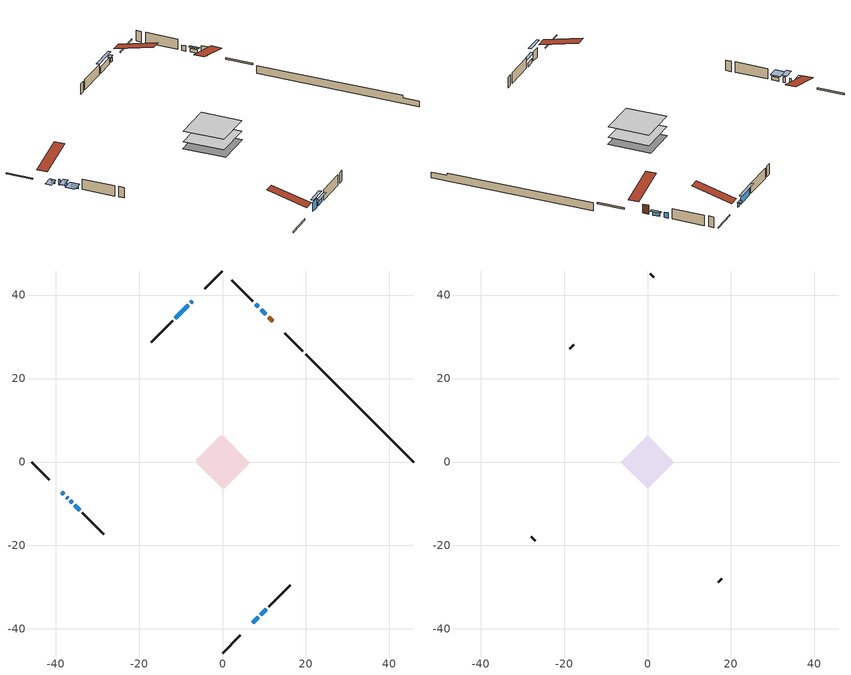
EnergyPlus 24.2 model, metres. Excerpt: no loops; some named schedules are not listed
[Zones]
conditioned space
 floor adiabatic (AdiabaticFloorConstruction): -6.45,0 0,6.45 6.45,0 0,-6.45 z0.61
 floor foundation (Slab1 construction): -6.47,0.43 -0.43,6.47 6.47,-0.43 0.43,-6.47 z-1.22
 wall outside (RimJoist1 construction): 0,-45.76 4.27,-41.49 / -45.76,0 -41.49,-4.27 / 0,45.76 -4.27,41.49 / 19.24,26.52 14.97,30.79 z0.61:0.91
 wall outside (AdiabaticWallConstruction 1): 12.02,33.74 11.07,34.7 z0.61:2.64
 wall outside (AdiabaticWallConstruction): -7.22,38.54 -7.6,38.16 / 9.17,-36.59 10.46,-35.3 z0.61:1.53; -38.54,-7.22 -38,-7.76 z0.61:1.22; -37.35,-8.41 -37.08,-8.69 / -36.42,-9.34 -36.04,-9.72 / 8.61,37.16 7.96,37.8 z0.61:1.83; 10.41,35.35 9.26,36.5 / -35.39,-10.37 -34.24,-11.52 z0.61:1.42; -8.25,37.51 -11.27,34.49 z0.61:2.13; 7.22,-38.54 8.51,-37.25 z0.61:2.74
 wall outside (Wall1 construction): 11.12,-34.64 16.25,-29.52 / -33.58,-12.18 -28.46,-17.31 / -11.93,33.83 -17.05,28.71 / 7.3,38.46 2.18,43.59 z0.61:3.05
 wall foundation (FoundationWall1 construction): 19.9,25.86,-1.22 19.9,25.86,0.61 43.18,2.59,0.61 43.18,2.59,0.05 45.76,0,0.05 45.76,0,-1.22
 window (WindowConstruction 5): -7.22,38.54 -7.6,38.17 z0.61:1.52
 window (WindowConstruction 8): -38.54,-7.22 -38,-7.76 z0.61:1.22
 window (WindowConstruction 9): -37.35,-8.42 -37.08,-8.68 z0.61:1.83
 window (WindowConstruction 6): -36.42,-9.34 -36.04,-9.72 z0.61:1.83
 window (WindowConstruction): 10.41,35.35 9.26,36.5 z0.61:1.42
 window (WindowConstruction 1): -8.25,37.51 -11.27,34.49 z0.61:2.13
 window (WindowConstruction 2): 7.22,-38.54 8.51,-37.25 z0.61:2.74
 window (WindowConstruction 3): 9.17,-36.59 10.46,-35.3 z0.61:1.52
 window (WindowConstruction 4): -35.39,-10.38 -34.24,-11.52 z0.61:1.42
 window (WindowConstruction 7): 8.6,37.16 7.96,37.8 z0.61:1.83
 door (Door): 12.02,33.74 11.07,34.69 z0.61:2.64
 ceiling adiabatic (AdiabaticFloorConstruction): 0,-6.45 6.45,0 0,6.45 -6.45,0 z0.61
attic - vented
 floor to conditioned space (Floor1 construction Reversed): -6.45,0 0,6.45 6.45,0 0,-6.45 z3.05
 wall outside (Wall2 construction): 16.9,-28.86 17.76,-28 / -27.8,-17.96 -26.94,-18.83 / -17.71,28.05 -18.57,27.19 / 1.52,44.24 0.66,45.11 z0.61:3.05
 roof outside (Roof1 construction): 6.56,-39.2,3.05 0.21,-32.85,5.29 -1.43,-34.48,5.29 4.92,-40.84,3.05; -39.2,-6.56,3.05 -32.85,-0.21,5.29 -34.48,1.43,5.29 -40.84,-4.92,3.05; -6.56,39.2,3.05 -0.21,32.85,5.29 1.43,34.48,5.29 -4.92,40.84,3.05; 12.68,33.08,3.05 6.32,26.73,5.29 7.96,25.09,5.29 14.32,31.45,3.05
shading: -7.81,37.95 -7.01,38.75 -7.44,39.19 -8.24,38.39 z1.82; -37.79,-7.97 -38.75,-7.01 -40.48,-8.73 -39.52,-9.7 z1.52; -35.83,-9.93 -36.63,-9.13 -38.36,-10.86 -37.56,-11.66 z2.13; 9.05,36.71 10.62,35.14 11.05,35.57 9.48,37.14 z1.72; -11.92,33.85 -7.61,38.15 -8.04,38.58 -12.35,34.28 z3.05; 9.37,-36.39 6.36,-39.41 6.79,-39.84 9.81,-36.82 z3.96; 11.11,-34.66 8.52,-37.24 8.96,-37.67 11.54,-35.09 z2.44; -34.03,-11.74 -35.6,-10.16 -37.32,-11.89 -35.75,-13.46 z1.72
[Building]
Building 1: Terrain=Suburbs
[Site:Location]
Mont Joli AP_QC: Latitude {deg}=48.61; Longitude {deg}=-68.21; Time Zone {hr}=-5; Elevation {m}=52; Keep Site Location Information=Yes
[Site:GroundTemperature:Shallow]
-0.843868, -3.04892, -3.2255, -2.1791, 2.02165, 6.20283, 9.82768, 12.1239, 12.319, 10.4514, 6.91898, 2.86606
[Site:WaterMainsTemperature]
Calculation Method=Schedule; Temperature Schedule=mains temperature schedule
[Material] Roughness=Rough; Thermal Absorptance=0.9
Name | Thickness {m} | Conductivity {W/m-K} | Density {kg/m3} | Specific Heat {J/kg-K} | Solar Absorptance | Visible Absorptance
asphalt or fiberglass shingles | 0.00635 | 0.162714 | 1121.4 | 1465.45 | 0.4 | 0.4
ceiling loosefill ins | 0.169333 | 0.0480833 | 16.02 | 1046.75 | 0.7 | 0.7
ceiling stud and cavity | 0.1397 | 0.330568 | 65.682 | 1177.47 | 0.7 | 0.7
concrete 4.0 in. | 0.1016 | 1.803125 | 2242.8 | 837.4 | 0.7 | 0.7
concrete 8.0 in. | 0.2032 | 1.803125 | 2242.8 | 837.4 | 0.7 | 0.7
door material | 0.04445 | 0.0451087 | 512.64 | 1214.23 | 0.7 | 0.7
floor covering | 0.0127 | 0.0433444 | 54.468 | 1339.84 | 0.6 | 0.6
floor rigid ins; wall rigid ins | 0.512978 | 0.029427 | 32.04 | 1214.23 | 0.7 | 0.7
floor stud and cavity | 0.1397 | 1.75129 | 37.0049 | 1207.88 | 0.7 | 0.7
furniture material conditioned space 1 | 0.1524 | 0.115458 | 640.8 | 1214.23 | 0.6 | 0.6
gypsum board | 0.0127 | 0.160291 | 801 | 837.4 | 0.6 | 0.6
osb sheathing 0.5 in. | 0.0127 | 0.115458 | 512.64 | 1214.23 | 0.7 | 0.7
osb sheathing 0.75 in. | 0.01905 | 0.115458 | 512.64 | 1214.23 | 0.7 | 0.7
rim joist stud and cavity | 0.0508 | 0.137084 | 50.32683 | 1063.81 | 0.6 | 0.6
wall stud and cavity | 0.1397 | 0.0786306 | 139.0536 | 1170.24 | 0.7 | 0.7
wall stud and cavity 1 | 0.0889 | 6.1454 | 50.32683 | 1063.81 | 0.6 | 0.6
wall stud and cavity 2 | 0.0889 | 0.380278 | 52.3479 | 1209.89 | 0.7 | 0.7
wall stud and cavity 3 | 0.0889 | 0.391764 | 83.0341 | 1211.67 | 0.7 | 0.7
wood siding | 0.0254 | 0.102417 | 544.68 | 1172.36 | 0.4 | 0.4
wood siding 1 | 0.00254 | 0.102417 | 544.68 | 1172.36 | 0.4 | 0.4
wood siding 2; wood siding 3; wood siding 4 | 0.0254 | 0.102417 | 544.68 | 1172.36 | 0.7 | 0.7
[WindowMaterial:SimpleGlazingSystem]
Name | U-Factor {W/m2-K} | Solar Heat Gain Coefficient
WindowMaterial | 2.95029 | 0.58
WindowMaterial 1 | 2.90089 | 0.65
WindowMaterial 2 | 2.97187 | 0.6
WindowMaterial 3 | 2.9378 | 0.6
WindowMaterial 4 | 2.99117 | 0.59
WindowMaterial 5 | 2.98152 | 0.61
WindowMaterial 6 | 3.0383 | 0.46
WindowMaterial 7 | 3.003662 | 0.49
WindowMaterial 8 | 3.05533 | 0.44
[Construction]
AdiabaticFloorConstruction: floor stud and cavity, floor rigid ins, osb sheathing 0.75 in., floor covering
AdiabaticWallConstruction: wood siding 3, wall rigid ins, wall stud and cavity 2, gypsum board
AdiabaticWallConstruction 1: wood siding 4, wall rigid ins, wall stud and cavity 2, gypsum board
Door: door material
Floor1 construction Reversed: gypsum board, ceiling stud and cavity, ceiling loosefill ins
FoundationWall1 construction: concrete 8.0 in.
furniture construction conditioned space 1: furniture material conditioned space 1
PartitionWallConstruction: gypsum board, wall stud and cavity 3, gypsum board
RimJoist1 construction: wood siding 2, rim joist stud and cavity
Roof1 construction: asphalt or fiberglass shingles
Slab1 construction: concrete 4.0 in.
Wall1 construction: wood siding, osb sheathing 0.5 in., wall stud and cavity, gypsum board
Wall2 construction: wood siding 1, wall stud and cavity 1
WindowConstruction; WindowConstruction 4: WindowMaterial
WindowConstruction 1: WindowMaterial 1
WindowConstruction 2: WindowMaterial 2
WindowConstruction 3: WindowMaterial 3
WindowConstruction 5: WindowMaterial 4
WindowConstruction 6: WindowMaterial 5
WindowConstruction 7: WindowMaterial 6
WindowConstruction 8: WindowMaterial 7
WindowConstruction 9: WindowMaterial 8
[Zone] Multiplier=1; Part of Total Floor Area=Yes
Name | Volume {m3}
attic - vented | 30.6989
conditioned space | 374.2
[Space]
Name | Zone | Volume {m3}
attic - vented 1 | attic - vented | 30.6989
conditioned space 1 | conditioned space | 374.2
[ZoneInfiltration:EffectiveLeakageArea]
infil attic - vented 1: Zone or Space=attic - vented 1; Schedule=Always On Discrete; Effective Air Leakage Area {cm2}=2895.3; Stack Coefficient=0.000325786; Wind Coefficient=1.21951e-05
[ZoneMixing]
whole house fan mix: Zone or Space=attic - vented; Schedule=Always On Continuous; Design Flow Rate Calculation Method=Flow/Zone; Design Flow Rate {m3/s}=0; Source Zone or Space=conditioned space
[SurfaceProperty:ExposedFoundationPerimeter]
Slab1: Exposed Perimeter Calculation Method=TotalExposedPerimeter; Total Exposed Perimeter {m}=36.577
[InternalMass] Zone or ZoneList=conditioned space; Space or SpaceList=conditioned space 1
Name | Construction | Surface Area {m2}
furniture mass conditioned space 1 | furniture construction conditioned space 1 | 66.5761
partition wall mass | PartitionWallConstruction | 166.44
[Lights]
interior lighting: Zone or ZoneList or Space or SpaceList=conditioned space 1; Schedule=interior lighting schedule; Design Level Calculation Method=LightingLevel; Lighting Level {W}=343.2; Return Air Fraction=0; Fraction Radiant=0.6; Fraction Visible=0.2; Fraction Replaceable=1
[People]
occupants: Zone or ZoneList or Space or SpaceList=conditioned space 1; Number of People Schedule=occupants schedule; Number of People Calculation Method=People; Number of People=3; Fraction Radiant=0.314171; Sensible Heat Fraction=0.56303; Activity Level Schedule=occupants activity schedule; Carbon Dioxide Generation Rate {m3/s-W}=0; Enable ASHRAE 55 Comfort Warnings=No; Mean Radiant Temperature Calculation Type=EnclosureAveraged
[ElectricEquipment] Zone or ZoneList or Space or SpaceList=conditioned space 1; Design Level Calculation Method=EquipmentLevel
Name | Schedule | Design Level {W} | Fraction Latent | Fraction Radiant | Fraction Lost
clothes dryer | clothes dryer schedule | 140.772 | 0.015 | 0.081 | 0.85
clothes washer | clothes washer schedule | 32.1985 | 0.03 | 0.162 | 0.7
cooking range | cooking range schedule | 215.147 | 0.08 | 0.432 | 0.2
dishwasher | dishwasher schedule | 66.8632 | 0.3 | 0.18 | 0.4
fridge | fridge schedule | 72.9452 | 0 | 0.6 | 0
mech vent house fan | mech vent house fan schedule | 0 | 0 | 0 | 1
mech vent house fan cfis | mech vent house fan cfis schedule | 0 | 0 | 0 | 0
mech vent range fan 0 | mech vent range fan 0 schedule | 57 | 0 | 0 | 1
misc plug loads | misc plug loads schedule | 494.7 | 0.045 | 0.513 | 0.1
whole house fan | Always On Discrete | 0 | 0 | 0 | 1
[OtherEquipment] Zone or ZoneList or Space or SpaceList=conditioned space 1; Design Level Calculation Method=EquipmentLevel
Name | Fuel Type | Schedule | Design Level {W} | Fraction Latent | Fraction Radiant | Fraction Lost
clothes dryer 1 | Electricity | clothes dryer schedule | 0 | 0.015 | 0.081 | 0.85
cooking range 1 | Electricity | cooking range schedule | 0 | 0.08 | 0.432 | 0.2
general water use latent | None | general water use schedule | 62.594 | 1 | 0 | 0
general water use sensible | None | general water use schedule | -61.6891 | 0 | 0.6 | 0
mech vent house fan latent load | None | Always On Discrete | 0 | 1 | 0 | 0
mech vent house fan sensible load | None | Always On Discrete | 0 | 0 | 0 | 0
water heater energy adjustment1 | Electricity | Always On Discrete | 0.01 | 0 | 0 | 1
[ZoneInfiltration:DesignFlowRate] Zone or ZoneList or Space or SpaceList=conditioned space 1; Schedule=Always On Discrete; Design Flow Rate Calculation Method=Flow/Zone; Design Flow Rate {m3/s}=0
infil flow; natural vent flow; whole house fan flow
[Foundation:Kiva]
Foundation Kiva 1: Initial Indoor Air Temperature {C}=18; Wall Height Above Grade {m}=0.609996; Wall Depth Below Slab {m}=0.2032
[Foundation:Kiva:Settings]
Soil Conductivity {W/m-K}=0.849921; Soil Density {kg/m3}=1842.3; Soil Specific Heat {J/kg-K}=418.7; Ground Solar Absorptivity=0.9; Ground Thermal Absorptivity=0.9; Ground Surface Roughness {m}=0.03; Far-Field Width {m}=40; Deep-Ground Boundary Condition=ZeroFlux; Deep-Ground Depth {m}=40; Minimum Cell Dimension {m}=0.2; Maximum Cell Growth Coefficient=3; Simulation Timestep=Timestep
[Exterior:Lights]
exterior lighting: Schedule=exterior lighting schedule; Design Level {W}=75.6
[Schedule:Constant]
Name | Hourly Value
Always On Continuous; mech vent house fan schedule; mech vent house fan cfis schedule; Always On Discrete | 1
occupants activity schedule | 117.228
fridge schedule | 0
[Schedule:Day:Interval]
interior lighting schedule day: No, 01:00, 0.108182, 04:00, 0.0901515, 05:00, 0.0991667, 06:00, 0.162273, 07:00, 0.270455, 08:00, 0.342576, 10:00, 0.369621, 11:00, 0.351591, 12:00, 0.333561, 13:00, 0.324545, 14:00, 0.31553, 15:00, 0.333561, 16:00, 0.369621, 17:00, 0.450758, 18:00, 0.585985, 19:00, 0.775303, 20:00, 0.955606, 21:00, 0.991667, 22:00, 0.712197, 23:00, 0.360606, 24:00, 0.162273
interior lighting schedule day 1: No, 01:00, 0.100909, 04:00, 0.0840909, 05:00, 0.0925, 06:00, 0.151364, 07:00, 0.252273, 08:00, 0.319545, 10:00, 0.344773, 11:00, 0.327955, 12:00, 0.311136, 13:00, 0.302727, 14:00, 0.294318, 15:00, 0.311136, 16:00, 0.344773, 17:00, 0.420455, 18:00, 0.546591, 19:00, 0.723182, 20:00, 0.891364, 21:00, 0.925, 22:00, 0.664318, 23:00, 0.336364, 24:00, 0.151364
interior lighting schedule default day: No, 24:00, 0
[Schedule:Week:Daily]
interior lighting schedule Week Rule - Jan1-Jan27: interior lighting schedule day, interior lighting schedule day, interior lighting schedule day, interior lighting schedule day, interior lighting schedule day, interior lighting schedule day, interior lighting schedule day, interior lighting schedule default day, interior lighting schedule default day, interior lighting schedule default day, interior lighting schedule default day, interior lighting schedule default day
interior lighting schedule Week Rule - Jan28-Feb3: interior lighting schedule day, interior lighting schedule day, interior lighting schedule day, interior lighting schedule day, interior lighting schedule day 1, interior lighting schedule day 1, interior lighting schedule day 1, interior lighting schedule default day, interior lighting schedule default day, interior lighting schedule default day, interior lighting schedule default day, interior lighting schedule default day
interior lighting schedule Week Rule - Feb4-Feb24: interior lighting schedule day 1, interior lighting schedule day 1, interior lighting schedule day 1, interior lighting schedule day 1, interior lighting schedule day 1, interior lighting schedule day 1, interior lighting schedule day 1, interior lighting schedule default day, interior lighting schedule default day, interior lighting schedule default day, interior lighting schedule default day, interior lighting schedule default day
interior lighting schedule Week Rule - Feb25-Mar3: interior lighting schedule day 1, interior lighting schedule day 1, interior lighting schedule day 1, interior lighting schedule day 1, interior lighting schedule day 2, interior lighting schedule day 2, interior lighting schedule day 2, interior lighting schedule default day, interior lighting schedule default day, interior lighting schedule default day, interior lighting schedule default day, interior lighting schedule default day
interior lighting schedule Week Rule - Mar4-Mar31: interior lighting schedule day 2, interior lighting schedule day 2, interior lighting schedule day 2, interior lighting schedule day 2, interior lighting schedule day 2, interior lighting schedule day 2, interior lighting schedule day 2, interior lighting schedule default day, interior lighting schedule default day, interior lighting schedule default day, interior lighting schedule default day, interior lighting schedule default day
interior lighting schedule Week Rule - Apr1-Apr28: interior lighting schedule day 3, interior lighting schedule day 3, interior lighting schedule day 3, interior lighting schedule day 3, interior lighting schedule day 3, interior lighting schedule day 3, interior lighting schedule day 3, interior lighting schedule default day, interior lighting schedule default day, interior lighting schedule default day, interior lighting schedule default day, interior lighting schedule default day
interior lighting schedule Week Rule - Apr29-May5: interior lighting schedule day 3, interior lighting schedule day 3, interior lighting schedule day 4, interior lighting schedule day 4, interior lighting schedule day 4, interior lighting schedule day 4, interior lighting schedule day 4, interior lighting schedule default day, interior lighting schedule default day, interior lighting schedule default day, interior lighting schedule default day, interior lighting schedule default day
interior lighting schedule Week Rule - May6-May26: interior lighting schedule day 4, interior lighting schedule day 4, interior lighting schedule day 4, interior lighting schedule day 4, interior lighting schedule day 4, interior lighting schedule day 4, interior lighting schedule day 4, interior lighting schedule default day, interior lighting schedule default day, interior lighting schedule default day, interior lighting schedule default day, interior lighting schedule default day
interior lighting schedule Week Rule - May27-Jun2: interior lighting schedule day 4, interior lighting schedule day 4, interior lighting schedule day 4, interior lighting schedule day 4, interior lighting schedule day 4, interior lighting schedule day 5, interior lighting schedule day 5, interior lighting schedule default day, interior lighting schedule default day, interior lighting schedule default day, interior lighting schedule default day, interior lighting schedule default day
interior lighting schedule Week Rule - Jun3-Jun30: interior lighting schedule day 5, interior lighting schedule day 5, interior lighting schedule day 5, interior lighting schedule day 5, interior lighting schedule day 5, interior lighting schedule day 5, interior lighting schedule day 5, interior lighting schedule default day, interior lighting schedule default day, interior lighting schedule default day, interior lighting schedule default day, interior lighting schedule default day
interior lighting schedule Week Rule - Jul1-Jul28: interior lighting schedule day 6, interior lighting schedule day 6, interior lighting schedule day 6, interior lighting schedule day 6, interior lighting schedule day 6, interior lighting schedule day 6, interior lighting schedule day 6, interior lighting schedule default day, interior lighting schedule default day, interior lighting schedule default day, interior lighting schedule default day, interior lighting schedule default day
interior lighting schedule Week Rule - Jul29-Aug4: interior lighting schedule day 6, interior lighting schedule day 6, interior lighting schedule day 6, interior lighting schedule day 7, interior lighting schedule day 7, interior lighting schedule day 7, interior lighting schedule day 7, interior lighting schedule default day, interior lighting schedule default day, interior lighting schedule default day, interior lighting schedule default day, interior lighting schedule default day
interior lighting schedule Week Rule - Aug5-Aug25: interior lighting schedule day 7, interior lighting schedule day 7, interior lighting schedule day 7, interior lighting schedule day 7, interior lighting schedule day 7, interior lighting schedule day 7, interior lighting schedule day 7, interior lighting schedule default day, interior lighting schedule default day, interior lighting schedule default day, interior lighting schedule default day, interior lighting schedule default day
interior lighting schedule Week Rule - Aug26-Sep1: interior lighting schedule day 7, interior lighting schedule day 7, interior lighting schedule day 7, interior lighting schedule day 7, interior lighting schedule day 7, interior lighting schedule day 7, interior lighting schedule day 8, interior lighting schedule default day, interior lighting schedule default day, interior lighting schedule default day, interior lighting schedule default day, interior lighting schedule default day
interior lighting schedule Week Rule - Sep2-Sep29: interior lighting schedule day 8, interior lighting schedule day 8, interior lighting schedule day 8, interior lighting schedule day 8, interior lighting schedule day 8, interior lighting schedule day 8, interior lighting schedule day 8, interior lighting schedule default day, interior lighting schedule default day, interior lighting schedule default day, interior lighting schedule default day, interior lighting schedule default day
interior lighting schedule Week Rule - Sep30-Oct6: interior lighting schedule day 8, interior lighting schedule day 9, interior lighting schedule day 9, interior lighting schedule day 9, interior lighting schedule day 9, interior lighting schedule day 9, interior lighting schedule day 9, interior lighting schedule default day, interior lighting schedule default day, interior lighting schedule default day, interior lighting schedule default day, interior lighting schedule default day
interior lighting schedule Week Rule - Oct7-Oct27: interior lighting schedule day 9, interior lighting schedule day 9, interior lighting schedule day 9, interior lighting schedule day 9, interior lighting schedule day 9, interior lighting schedule day 9, interior lighting schedule day 9, interior lighting schedule default day, interior lighting schedule default day, interior lighting schedule default day, interior lighting schedule default day, interior lighting schedule default day
interior lighting schedule Week Rule - Oct28-Nov3: interior lighting schedule day 9, interior lighting schedule day 9, interior lighting schedule day 9, interior lighting schedule day 9, interior lighting schedule day 10, interior lighting schedule day 10, interior lighting schedule day 10, interior lighting schedule default day, interior lighting schedule default day, interior lighting schedule default day, interior lighting schedule default day, interior lighting schedule default day
interior lighting schedule Week Rule - Nov4-Nov24: interior lighting schedule day 10, interior lighting schedule day 10, interior lighting schedule day 10, interior lighting schedule day 10, interior lighting schedule day 10, interior lighting schedule day 10, interior lighting schedule day 10, interior lighting schedule default day, interior lighting schedule default day, interior lighting schedule default day, interior lighting schedule default day, interior lighting schedule default day
interior lighting schedule Week Rule - Nov25-Dec1: interior lighting schedule day 10, interior lighting schedule day 10, interior lighting schedule day 10, interior lighting schedule day 10, interior lighting schedule day 10, interior lighting schedule day 10, interior lighting schedule day 11, interior lighting schedule default day, interior lighting schedule default day, interior lighting schedule default day, interior lighting schedule default day, interior lighting schedule default day
interior lighting schedule Week Rule - Dec2-Dec31: interior lighting schedule day 11, interior lighting schedule day 11, interior lighting schedule day 11, interior lighting schedule day 11, interior lighting schedule day 11, interior lighting schedule day 11, interior lighting schedule day 11, interior lighting schedule default day, interior lighting schedule default day, interior lighting schedule default day, interior lighting schedule default day, interior lighting schedule default day
occupants schedule Week Rule - Jan1-Dec31: occupants schedule day, occupants schedule day, occupants schedule day, occupants schedule day, occupants schedule day, occupants schedule day, occupants schedule day, occupants schedule default day, occupants schedule default day, occupants schedule default day, occupants schedule default day, occupants schedule default day
clothes dryer schedule Week Rule - Jan1-Dec31: clothes dryer schedule day, clothes dryer schedule day, clothes dryer schedule day, clothes dryer schedule day, clothes dryer schedule day, clothes dryer schedule day, clothes dryer schedule day, clothes dryer schedule default day, clothes dryer schedule default day, clothes dryer schedule default day, clothes dryer schedule default day, clothes dryer schedule default day
clothes washer schedule Week Rule - Jan1-Dec31: clothes washer schedule day, clothes washer schedule day, clothes washer schedule day, clothes washer schedule day, clothes washer schedule day, clothes washer schedule day, clothes washer schedule day, clothes washer schedule default day, clothes washer schedule default day, clothes washer schedule default day, clothes washer schedule default day, clothes washer schedule default day
cooking range schedule Week Rule - Jan1-Dec31: cooking range schedule day, cooking range schedule day, cooking range schedule day, cooking range schedule day, cooking range schedule day, cooking range schedule day, cooking range schedule day, cooking range schedule default day, cooking range schedule default day, cooking range schedule default day, cooking range schedule default day, cooking range schedule default day
dishwasher schedule Week Rule - Jan1-Dec31: dishwasher schedule day, dishwasher schedule day, dishwasher schedule day, dishwasher schedule day, dishwasher schedule day, dishwasher schedule day, dishwasher schedule day, dishwasher schedule default day, dishwasher schedule default day, dishwasher schedule default day, dishwasher schedule default day, dishwasher schedule default day
mech vent range fan 0 schedule Week Rule - Jan1-Dec31: mech vent range fan 0 schedule day, mech vent range fan 0 schedule day, mech vent range fan 0 schedule day, mech vent range fan 0 schedule day, mech vent range fan 0 schedule day, mech vent range fan 0 schedule day, mech vent range fan 0 schedule day, mech vent range fan 0 schedule default day, mech vent range fan 0 schedule default day, mech vent range fan 0 schedule default day, mech vent range fan 0 schedule default day, mech vent range fan 0 schedule default day
misc plug loads schedule Week Rule - Jan1-Dec31: misc plug loads schedule day, misc plug loads schedule day, misc plug loads schedule day, misc plug loads schedule day, misc plug loads schedule day, misc plug loads schedule day, misc plug loads schedule day, misc plug loads schedule default day, misc plug loads schedule default day, misc plug loads schedule default day, misc plug loads schedule default day, misc plug loads schedule default day
general water use schedule Week Rule - Jan1-Dec31: general water use schedule day, general water use schedule day, general water use schedule day, general water use schedule day, general water use schedule day, general water use schedule day, general water use schedule day, general water use schedule default day, general water use schedule default day, general water use schedule default day, general water use schedule default day, general water use schedule default day
exterior lighting schedule Week Rule - Jan1-Jan27: exterior lighting schedule day, exterior lighting schedule day, exterior lighting schedule day, exterior lighting schedule day, exterior lighting schedule day, exterior lighting schedule day, exterior lighting schedule day, exterior lighting schedule default day, exterior lighting schedule default day, exterior lighting schedule default day, exterior lighting schedule default day, exterior lighting schedule default day
exterior lighting schedule Week Rule - Jan28-Feb3: exterior lighting schedule day, exterior lighting schedule day, exterior lighting schedule day, exterior lighting schedule day, exterior lighting schedule day 1, exterior lighting schedule day 1, exterior lighting schedule day 1, exterior lighting schedule default day, exterior lighting schedule default day, exterior lighting schedule default day, exterior lighting schedule default day, exterior lighting schedule default day
exterior lighting schedule Week Rule - Feb4-Feb24: exterior lighting schedule day 1, exterior lighting schedule day 1, exterior lighting schedule day 1, exterior lighting schedule day 1, exterior lighting schedule day 1, exterior lighting schedule day 1, exterior lighting schedule day 1, exterior lighting schedule default day, exterior lighting schedule default day, exterior lighting schedule default day, exterior lighting schedule default day, exterior lighting schedule default day
exterior lighting schedule Week Rule - Feb25-Mar3: exterior lighting schedule day 1, exterior lighting schedule day 1, exterior lighting schedule day 1, exterior lighting schedule day 1, exterior lighting schedule day 2, exterior lighting schedule day 2, exterior lighting schedule day 2, exterior lighting schedule default day, exterior lighting schedule default day, exterior lighting schedule default day, exterior lighting schedule default day, exterior lighting schedule default day
exterior lighting schedule Week Rule - Mar4-Mar31: exterior lighting schedule day 2, exterior lighting schedule day 2, exterior lighting schedule day 2, exterior lighting schedule day 2, exterior lighting schedule day 2, exterior lighting schedule day 2, exterior lighting schedule day 2, exterior lighting schedule default day, exterior lighting schedule default day, exterior lighting schedule default day, exterior lighting schedule default day, exterior lighting schedule default day
exterior lighting schedule Week Rule - Apr1-Apr28: exterior lighting schedule day 3, exterior lighting schedule day 3, exterior lighting schedule day 3, exterior lighting schedule day 3, exterior lighting schedule day 3, exterior lighting schedule day 3, exterior lighting schedule day 3, exterior lighting schedule default day, exterior lighting schedule default day, exterior lighting schedule default day, exterior lighting schedule default day, exterior lighting schedule default day
exterior lighting schedule Week Rule - Apr29-May5: exterior lighting schedule day 3, exterior lighting schedule day 3, exterior lighting schedule day 4, exterior lighting schedule day 4, exterior lighting schedule day 4, exterior lighting schedule day 4, exterior lighting schedule day 4, exterior lighting schedule default day, exterior lighting schedule default day, exterior lighting schedule default day, exterior lighting schedule default day, exterior lighting schedule default day
exterior lighting schedule Week Rule - May6-May26: exterior lighting schedule day 4, exterior lighting schedule day 4, exterior lighting schedule day 4, exterior lighting schedule day 4, exterior lighting schedule day 4, exterior lighting schedule day 4, exterior lighting schedule day 4, exterior lighting schedule default day, exterior lighting schedule default day, exterior lighting schedule default day, exterior lighting schedule default day, exterior lighting schedule default day
exterior lighting schedule Week Rule - May27-Jun2: exterior lighting schedule day 4, exterior lighting schedule day 4, exterior lighting schedule day 4, exterior lighting schedule day 4, exterior lighting schedule day 4, exterior lighting schedule day 5, exterior lighting schedule day 5, exterior lighting schedule default day, exterior lighting schedule default day, exterior lighting schedule default day, exterior lighting schedule default day, exterior lighting schedule default day
exterior lighting schedule Week Rule - Jun3-Jun30: exterior lighting schedule day 5, exterior lighting schedule day 5, exterior lighting schedule day 5, exterior lighting schedule day 5, exterior lighting schedule day 5, exterior lighting schedule day 5, exterior lighting schedule day 5, exterior lighting schedule default day, exterior lighting schedule default day, exterior lighting schedule default day, exterior lighting schedule default day, exterior lighting schedule default day
exterior lighting schedule Week Rule - Jul1-Jul28: exterior lighting schedule day 6, exterior lighting schedule day 6, exterior lighting schedule day 6, exterior lighting schedule day 6, exterior lighting schedule day 6, exterior lighting schedule day 6, exterior lighting schedule day 6, exterior lighting schedule default day, exterior lighting schedule default day, exterior lighting schedule default day, exterior lighting schedule default day, exterior lighting schedule default day
exterior lighting schedule Week Rule - Jul29-Aug4: exterior lighting schedule day 6, exterior lighting schedule day 6, exterior lighting schedule day 6, exterior lighting schedule day 7, exterior lighting schedule day 7, exterior lighting schedule day 7, exterior lighting schedule day 7, exterior lighting schedule default day, exterior lighting schedule default day, exterior lighting schedule default day, exterior lighting schedule default day, exterior lighting schedule default day
exterior lighting schedule Week Rule - Aug5-Aug25: exterior lighting schedule day 7, exterior lighting schedule day 7, exterior lighting schedule day 7, exterior lighting schedule day 7, exterior lighting schedule day 7, exterior lighting schedule day 7, exterior lighting schedule day 7, exterior lighting schedule default day, exterior lighting schedule default day, exterior lighting schedule default day, exterior lighting schedule default day, exterior lighting schedule default day
exterior lighting schedule Week Rule - Aug26-Sep1: exterior lighting schedule day 7, exterior lighting schedule day 7, exterior lighting schedule day 7, exterior lighting schedule day 7, exterior lighting schedule day 7, exterior lighting schedule day 7, exterior lighting schedule day 8, exterior lighting schedule default day, exterior lighting schedule default day, exterior lighting schedule default day, exterior lighting schedule default day, exterior lighting schedule default day
exterior lighting schedule Week Rule - Sep2-Sep29: exterior lighting schedule day 8, exterior lighting schedule day 8, exterior lighting schedule day 8, exterior lighting schedule day 8, exterior lighting schedule day 8, exterior lighting schedule day 8, exterior lighting schedule day 8, exterior lighting schedule default day, exterior lighting schedule default day, exterior lighting schedule default day, exterior lighting schedule default day, exterior lighting schedule default day
exterior lighting schedule Week Rule - Sep30-Oct6: exterior lighting schedule day 8, exterior lighting schedule day 9, exterior lighting schedule day 9, exterior lighting schedule day 9, exterior lighting schedule day 9, exterior lighting schedule day 9, exterior lighting schedule day 9, exterior lighting schedule default day, exterior lighting schedule default day, exterior lighting schedule default day, exterior lighting schedule default day, exterior lighting schedule default day
exterior lighting schedule Week Rule - Oct7-Oct27: exterior lighting schedule day 9, exterior lighting schedule day 9, exterior lighting schedule day 9, exterior lighting schedule day 9, exterior lighting schedule day 9, exterior lighting schedule day 9, exterior lighting schedule day 9, exterior lighting schedule default day, exterior lighting schedule default day, exterior lighting schedule default day, exterior lighting schedule default day, exterior lighting schedule default day
exterior lighting schedule Week Rule - Oct28-Nov3: exterior lighting schedule day 9, exterior lighting schedule day 9, exterior lighting schedule day 9, exterior lighting schedule day 9, exterior lighting schedule day 10, exterior lighting schedule day 10, exterior lighting schedule day 10, exterior lighting schedule default day, exterior lighting schedule default day, exterior lighting schedule default day, exterior lighting schedule default day, exterior lighting schedule default day
exterior lighting schedule Week Rule - Nov4-Nov24: exterior lighting schedule day 10, exterior lighting schedule day 10, exterior lighting schedule day 10, exterior lighting schedule day 10, exterior lighting schedule day 10, exterior lighting schedule day 10, exterior lighting schedule day 10, exterior lighting schedule default day, exterior lighting schedule default day, exterior lighting schedule default day, exterior lighting schedule default day, exterior lighting schedule default day
exterior lighting schedule Week Rule - Nov25-Dec1: exterior lighting schedule day 10, exterior lighting schedule day 10, exterior lighting schedule day 10, exterior lighting schedule day 10, exterior lighting schedule day 10, exterior lighting schedule day 10, exterior lighting schedule day 11, exterior lighting schedule default day, exterior lighting schedule default day, exterior lighting schedule default day, exterior lighting schedule default day, exterior lighting schedule default day
exterior lighting schedule Week Rule - Dec2-Dec31: exterior lighting schedule day 11, exterior lighting schedule day 11, exterior lighting schedule day 11, exterior lighting schedule day 11, exterior lighting schedule day 11, exterior lighting schedule day 11, exterior lighting schedule day 11, exterior lighting schedule default day, exterior lighting schedule default day, exterior lighting schedule default day, exterior lighting schedule default day, exterior lighting schedule default day
[Schedule:Year]
interior lighting schedule: interior lighting schedule Week Rule - Jan1-Jan27, 1, 1, 1, 27, interior lighting schedule Week Rule - Jan28-Feb3, 1, 28, 2, 3, interior lighting schedule Week Rule - Feb4-Feb24, 2, 4, 2, 24, interior lighting schedule Week Rule - Feb25-Mar3, 2, 25, 3, 3, interior lighting schedule Week Rule - Mar4-Mar31, 3, 4, 3, 31, interior lighting schedule Week Rule - Apr1-Apr28, 4, 1, 4, 28, interior lighting schedule Week Rule - Apr29-May5, 4, 29, 5, 5, interior lighting schedule Week Rule - May6-May26, 5, 6, 5, 26, interior lighting schedule Week Rule - May27-Jun2, 5, 27, 6, 2, interior lighting schedule Week Rule - Jun3-Jun30, 6, 3, 6, 30, interior lighting schedule Week Rule - Jul1-Jul28, 7, 1, 7, 28, interior lighting schedule Week Rule - Jul29-Aug4, 7, 29, 8, 4, interior lighting schedule Week Rule - Aug5-Aug25, 8, 5, 8, 25, interior lighting schedule Week Rule - Aug26-Sep1, 8, 26, 9, 1, interior lighting schedule Week Rule - Sep2-Sep29, 9, 2, 9, 29, interior lighting schedule Week Rule - Sep30-Oct6, 9, 30, 10, 6, interior lighting schedule Week Rule - Oct7-Oct27, 10, 7, 10, 27, interior lighting schedule Week Rule - Oct28-Nov3, 10, 28, 11, 3, interior lighting schedule Week Rule - Nov4-Nov24, 11, 4, 11, 24, interior lighting schedule Week Rule - Nov25-Dec1, 11, 25, 12, 1, interior lighting schedule Week Rule - Dec2-Dec31, 12, 2, 12, 31
occupants schedule: occupants schedule Week Rule - Jan1-Dec31, 1, 1, 12, 31
clothes dryer schedule: clothes dryer schedule Week Rule - Jan1-Dec31, 1, 1, 12, 31
clothes washer schedule: clothes washer schedule Week Rule - Jan1-Dec31, 1, 1, 12, 31
cooking range schedule: cooking range schedule Week Rule - Jan1-Dec31, 1, 1, 12, 31
dishwasher schedule: dishwasher schedule Week Rule - Jan1-Dec31, 1, 1, 12, 31
mech vent range fan 0 schedule: mech vent range fan 0 schedule Week Rule - Jan1-Dec31, 1, 1, 12, 31
misc plug loads schedule: misc plug loads schedule Week Rule - Jan1-Dec31, 1, 1, 12, 31
general water use schedule: general water use schedule Week Rule - Jan1-Dec31, 1, 1, 12, 31
exterior lighting schedule: exterior lighting schedule Week Rule - Jan1-Jan27, 1, 1, 1, 27, exterior lighting schedule Week Rule - Jan28-Feb3, 1, 28, 2, 3, exterior lighting schedule Week Rule - Feb4-Feb24, 2, 4, 2, 24, exterior lighting schedule Week Rule - Feb25-Mar3, 2, 25, 3, 3, exterior lighting schedule Week Rule - Mar4-Mar31, 3, 4, 3, 31, exterior lighting schedule Week Rule - Apr1-Apr28, 4, 1, 4, 28, exterior lighting schedule Week Rule - Apr29-May5, 4, 29, 5, 5, exterior lighting schedule Week Rule - May6-May26, 5, 6, 5, 26, exterior lighting schedule Week Rule - May27-Jun2, 5, 27, 6, 2, exterior lighting schedule Week Rule - Jun3-Jun30, 6, 3, 6, 30, exterior lighting schedule Week Rule - Jul1-Jul28, 7, 1, 7, 28, exterior lighting schedule Week Rule - Jul29-Aug4, 7, 29, 8, 4, exterior lighting schedule Week Rule - Aug5-Aug25, 8, 5, 8, 25, exterior lighting schedule Week Rule - Aug26-Sep1, 8, 26, 9, 1, exterior lighting schedule Week Rule - Sep2-Sep29, 9, 2, 9, 29, exterior lighting schedule Week Rule - Sep30-Oct6, 9, 30, 10, 6, exterior lighting schedule Week Rule - Oct7-Oct27, 10, 7, 10, 27, exterior lighting schedule Week Rule - Oct28-Nov3, 10, 28, 11, 3, exterior lighting schedule Week Rule - Nov4-Nov24, 11, 4, 11, 24, exterior lighting schedule Week Rule - Nov25-Dec1, 11, 25, 12, 1, exterior lighting schedule Week Rule - Dec2-Dec31, 12, 2, 12, 31
[Schedule:Compact]
mains temperature schedule: Through: 01/01, For: AllDays, Until: 24:00, 4.55833, Through: 01/02, For: AllDays, Until: 24:00, 4.48833, Through: 01/03, For: AllDays, Until: 24:00, 4.41944, Through: 01/04, For: AllDays, Until: 24:00, 4.35111, Through: 01/05, For: AllDays, Until: 24:00, 4.28389, Through: 01/06, For: AllDays, Until: 24:00, 4.21778, Through: 01/07, For: AllDays, Until: 24:00, 4.15278, Through: 01/08, For: AllDays, Until: 24:00, 4.08889, Through: 01/09, For: AllDays, Until: 24:00, 4.02611, Through: 01/10, For: AllDays, Until: 24:00, 3.96444, Through: 01/11, For: AllDays, Until: 24:00, 3.90333, Through: 01/12, For: AllDays, Until: 24:00, 3.84389, Through: 01/13, For: AllDays, Until: 24:00, 3.78556, Through: 01/14, For: AllDays, Until: 24:00, 3.72833, Through: 01/15, For: AllDays, Until: 24:00, 3.67222, Through: 01/16, For: AllDays, Until: 24:00, 3.61722, Through: 01/17, For: AllDays, Until: 24:00, 3.56333, Through: 01/18, For: AllDays, Until: 24:00, 3.51111, Through: 01/19, For: AllDays, Until: 24:00, 3.46, Through: 01/20, For: AllDays, Until: 24:00, 3.41, Through: 01/21, For: AllDays, Until: 24:00, 3.36111, Through: 01/22, For: AllDays, Until: 24:00, 3.31389, Through: 01/23, For: AllDays, Until: 24:00, 3.26778, Through: 01/24, For: AllDays, Until: 24:00, 3.22278, Through: 01/25, For: AllDays, Until: 24:00, 3.17944, Through: 01/26, For: AllDays, Until: 24:00, 3.13722, Through: 01/27, For: AllDays, Until: 24:00, 3.09667, Through: 01/28, For: AllDays, Until: 24:00, 3.05722, Through: 01/29, For: AllDays, Until: 24:00, 3.01944, Through: 01/30, For: AllDays, Until: 24:00, 2.98278, Through: 01/31, For: AllDays, Until: 24:00, 2.94778, Through: 02/01, For: AllDays, Until: 24:00, 2.91389, Through: 02/02, For: AllDays, Until: 24:00, 2.88167, Through: 02/03, For: AllDays, Until: 24:00, 2.85056, Through: 02/04, For: AllDays, Until: 24:00, 2.82111, Through: 02/05, For: AllDays, Until: 24:00, 2.79278, Through: 02/06, For: AllDays, Until: 24:00, 2.76667, Through: 02/07, For: AllDays, Until: 24:00, 2.74111, Through: 02/08, For: AllDays, Until: 24:00, 2.71778, Through: 02/09, For: AllDays, Until: 24:00, 2.69556, Through: 02/10, For: AllDays, Until: 24:00, 2.675, Through: 02/11, For: AllDays, Until: 24:00, 2.65556, Through: 02/12, For: AllDays, Until: 24:00, 2.63833, Through: 02/13, For: AllDays, Until: 24:00, 2.62222, Through: 02/14, For: AllDays, Until: 24:00, 2.60722, Through: 02/15, For: AllDays, Until: 24:00, 2.59389, Through: 02/16, For: AllDays, Until: 24:00, 2.58278, Through: 02/17, For: AllDays, Until: 24:00, 2.57222, Through: 02/18, For: AllDays, Until: 24:00, 2.56389, Through: 02/19, For: AllDays, Until: 24:00, 2.55667, Through: 02/20, For: AllDays, Until: 24:00, 2.55111, Through: 02/21, For: AllDays, Until: 24:00, 2.54722, Through: 02/22, For: AllDays, Until: 24:00, 2.545, Through: 02/23, For: AllDays, Until: 24:00, 2.54389, Through: 02/24, For: AllDays, Until: 24:00, 2.54444, Through: 02/25, For: AllDays, Until: 24:00, 2.54667, Through: 02/26, For: AllDays, Until: 24:00, 2.55056, Through: 02/27, For: AllDays, Until: 24:00, 2.55556, Through: 02/28, For: AllDays, Until: 24:00, 2.56222, Through: 03/01, For: AllDays, Until: 24:00, 2.57056, Through: 03/02, For: AllDays, Until: 24:00, 2.58, Through: 03/03, For: AllDays, Until: 24:00, 2.59167, Through: 03/04, For: AllDays, Until: 24:00, 2.60444, Through: 03/05, For: AllDays, Until: 24:00, 2.61889, Through: 03/06, For: AllDays, Until: 24:00, 2.63444, Through: 03/07, For: AllDays, Until: 24:00, 2.65167, Through: 03/08, For: AllDays, Until: 24:00, 2.67056, Through: 03/09, For: AllDays, Until: 24:00, 2.69111, Through: 03/10, For: AllDays, Until: 24:00, 2.71278, Through: 03/11, For: AllDays, Until: 24:00, 2.73611, Through: 03/12, For: AllDays, Until: 24:00, 2.76111, Through: 03/13, For: AllDays, Until: 24:00, 2.78722, Through: 03/14, For: AllDays, Until: 24:00, 2.815, Through: 03/15, For: AllDays, Until: 24:00, 2.84389, Through: 03/16, For: AllDays, Until: 24:00, 2.87444, Through: 03/17, For: AllDays, Until: 24:00, 2.90667, Through: 03/18, For: AllDays, Until: 24:00, 2.94, Through: 03/19, For: AllDays, Until: 24:00, 2.975, Through: 03/20, For: AllDays, Until: 24:00, 3.01111, Through: 03/21, For: AllDays, Until: 24:00, 3.04889, Through: 03/22, For: AllDays, Until: 24:00, 3.08833, Through: 03/23, For: AllDays, Until: 24:00, 3.12833, Through: 03/24, For: AllDays, Until: 24:00, 3.17056, Through: 03/25, For: AllDays, Until: 24:00, 3.21333, Through: 03/26, For: AllDays, Until: 24:00, 3.25778, Through: 03/27, For: AllDays, Until: 24:00, 3.30389, Through: 03/28, For: AllDays, Until: 24:00, 3.35111, Through: 03/29, For: AllDays, Until: 24:00, 3.39944, Through: 03/30, For: AllDays, Until: 24:00, 3.44889, Through: 03/31, For: AllDays, Until: 24:00, 3.5, Through: 04/01, For: AllDays, Until: 24:00, 3.55222, Through: 04/02, For: AllDays, Until: 24:00, 3.60556, Through: 04/03, For: AllDays, Until: 24:00, 3.66, Through: 04/04, For: AllDays, Until: 24:00, 3.71611, Through: 04/05, For: AllDays, Until: 24:00, 3.77278, Through: 04/06, For: AllDays, Until: 24:00, 3.83111, Through: 04/07, For: AllDays, Until: 24:00, 3.89056, Through: 04/08, For: AllDays, Until: 24:00, 3.95111, Through: 04/09, For: AllDays, Until: 24:00, 4.01278, Through: 04/10, For: AllDays, Until: 24:00, 4.075, Through: 04/11, For: AllDays, Until: 24:00, 4.13889, Through: 04/12, For: AllDays, Until: 24:00, 4.20389, Through: 04/13, For: AllDays, Until: 24:00, 4.27, Through: 04/14, For: AllDays, Until: 24:00, 4.33667, Through: 04/15, For: AllDays, Until: 24:00, 4.40444, Through: 04/16, For: AllDays, Until: 24:00, 4.47333, Through: 04/17, For: AllDays, Until: 24:00, 4.54333, Through: 04/18, For: AllDays, Until: 24:00, 4.61389, Through: 04/19, For: AllDays, Until: 24:00, 4.68556, Through: 04/20, For: AllDays, Until: 24:00, 4.75833, Through: 04/21, For: AllDays, Until: 24:00, 4.83167, Through: 04/22, For: AllDays, Until: 24:00, 4.90611, Through: 04/23, For: AllDays, Until: 24:00, 4.98111, Through: 04/24, For: AllDays, Until: 24:00, 5.05722, Through: 04/25, For: AllDays, Until: 24:00, 5.13389, Through: 04/26, For: AllDays, Until: 24:00, 5.21167, Through: 04/27, For: AllDays, Until: 24:00, 5.29, Through: 04/28, For: AllDays, Until: 24:00, 5.36889, Through: 04/29, For: AllDays, Until: 24:00, 5.44833, Through: 04/30, For: AllDays, Until: 24:00, 5.52889, Through: 05/01, For: AllDays, Until: 24:00, 5.61, Through: 05/02, For: AllDays, Until: 24:00, 5.69111, Through: 05/03, For: AllDays, Until: 24:00, 5.77333, Through: 05/04, For: AllDays, Until: 24:00, 5.85667, Through: 05/05, For: AllDays, Until: 24:00, 5.94, Through: 05/06, For: AllDays, Until: 24:00, 6.02389, Through: 05/07, For: AllDays, Until: 24:00, 6.10778, Through: 05/08, For: AllDays, Until: 24:00, 6.19278, Through: 05/09, For: AllDays, Until: 24:00, 6.27833, Through: 05/10, For: AllDays, Until: 24:00, 6.36389, Through: 05/11, For: AllDays, Until: 24:00, 6.45, Through: 05/12, For: AllDays, Until: 24:00, 6.53667, Through: 05/13, For: AllDays, Until: 24:00, 6.62333, Through: 05/14, For: AllDays, Until: 24:00, 6.71056, Through: 05/15, For: AllDays, Until: 24:00, 6.79778, Through: 05/16, For: AllDays, Until: 24:00, 6.88556, Through: 05/17, For: AllDays, Until: 24:00, 6.97389, Through: 05/18, For: AllDays, Until: 24:00, 7.06222, Through: 05/19, For: AllDays, Until: 24:00, 7.15056, Through: 05/20, For: AllDays, Until: 24:00, 7.23889, Through: 05/21, For: AllDays, Until: 24:00, 7.32778, Through: 05/22, For: AllDays, Until: 24:00, 7.41667, Through: 05/23, For: AllDays, Until: 24:00, 7.50556, Through: 05/24, For: AllDays, Until: 24:00, 7.59444, Through: 05/25, For: AllDays, Until: 24:00, 7.68333, Through: 05/26, For: AllDays, Until: 24:00, 7.77278, Through: 05/27, For: AllDays, Until: 24:00, 7.86167, Through: 05/28, For: AllDays, Until: 24:00, 7.95056, Through: 05/29, For: AllDays, Until: 24:00, 8.03944, Through: 05/30, For: AllDays, Until: 24:00, 8.12833, Through: 05/31, For: AllDays, Until: 24:00, 8.21722, Through: 06/01, For: AllDays, Until: 24:00, 8.30556, Through: 06/02, For: AllDays, Until: 24:00, 8.39389, Through: 06/03, For: AllDays, Until: 24:00, 8.48222, Through: 06/04, For: AllDays, Until: 24:00, 8.57, Through: 06/05, For: AllDays, Until: 24:00, 8.65778, Through: 06/06, For: AllDays, Until: 24:00, 8.745, Through: 06/07, For: AllDays, Until: 24:00, 8.83222, Through: 06/08, For: AllDays, Until: 24:00, 8.91889, Through: 06/09, For: AllDays, Until: 24:00, 9.00556, Through: 06/10, For: AllDays, Until: 24:00, 9.09167, Through: 06/11, For: AllDays, Until: 24:00, 9.17722, Through: 06/12, For: AllDays, Until: 24:00, 9.26222, Through: 06/13, For: AllDays, Until: 24:00, 9.34722, Through: 06/14, For: AllDays, Until: 24:00, 9.43111, Through: 06/15, For: AllDays, Until: 24:00, 9.515, Through: 06/16, For: AllDays, Until: 24:00, 9.59833, Through: 06/17, For: AllDays, Until: 24:00, 9.68111, Through: 06/18, For: AllDays, Until: 24:00, 9.76333, Through: 06/19, For: AllDays, Until: 24:00, 9.84444, Through: 06/20, For: AllDays, Until: 24:00, 9.92556, Through: 06/21, For: AllDays, Until: 24:00, 10.0056, Through: 06/22, For: AllDays, Until: 24:00, 10.085, Through: 06/23, For: AllDays, Until: 24:00, 10.1639, Through: 06/24, For: AllDays, Until: 24:00, 10.2422, Through: 06/25, For: AllDays, Until: 24:00, 10.3194, Through: 06/26, For: AllDays, Until: 24:00, 10.3961, Through: 06/27, For: AllDays, Until: 24:00, 10.4717, Through: 06/28, For: AllDays, Until: 24:00, 10.5467, Through: 06/29, For: AllDays, Until: 24:00, 10.6206, Through: 06/30, For: AllDays, Until: 24:00, 10.6939, Through: 07/01, For: AllDays, Until: 24:00, 10.7667, Through: 07/02, For: AllDays, Until: 24:00, 10.8378, Through: 07/03, For: AllDays, Until: 24:00, 10.9083, Through: 07/04, For: AllDays, Until: 24:00, 10.9783, Through: 07/05, For: AllDays, Until: 24:00, 11.0467, Through: 07/06, For: AllDays, Until: 24:00, 11.1144, Through: 07/07, For: AllDays, Until: 24:00, 11.1811, Through: 07/08, For: AllDays, Until: 24:00, 11.2467, Through: 07/09, For: AllDays, Until: 24:00, 11.3111, Through: 07/10, For: AllDays, Until: 24:00, 11.375, Through: 07/11, For: AllDays, Until: 24:00, 11.4372, Through: 07/12, For: AllDays, Until: 24:00, 11.4989, Through: 07/13, For: AllDays, Until: 24:00, 11.5589, Through: 07/14, For: AllDays, Until: 24:00, 11.6178, Through: 07/15, For: AllDays, Until: 24:00, 11.6761, Through: 07/16, For: AllDays, Until: 24:00, 11.7328, Through: 07/17, For: AllDays, Until: 24:00, 11.7883, Through: 07/18, For: AllDays, Until: 24:00, 11.8428, Through: 07/19, For: AllDays, Until: 24:00, 11.8956, Through: 07/20, For: AllDays, Until: 24:00, 11.9478, Through: 07/21, For: AllDays, Until: 24:00, 11.9983, Through: 07/22, For: AllDays, Until: 24:00, 12.0478, Through: 07/23, For: AllDays, Until: 24:00, 12.0956, Through: 07/24, For: AllDays, Until: 24:00, 12.1428, Through: 07/25, For: AllDays, Until: 24:00, 12.1883, Through: 07/26, For: AllDays, Until: 24:00, 12.2322, Through: 07/27, For: AllDays, Until: 24:00, 12.275, Through: 07/28, For: AllDays, Until: 24:00, 12.3167, Through: 07/29, For: AllDays, Until: 24:00, 12.3567, Through: 07/30, For: AllDays, Until: 24:00, 12.3956, Through: 07/31, For: AllDays, Until: 24:00, 12.4328, Through: 08/01, For: AllDays, Until: 24:00, 12.4689, Through: 08/02, For: AllDays, Until: 24:00, 12.5033, Through: 08/03, For: AllDays, Until: 24:00, 12.5367, Through: 08/04, For: AllDays, Until: 24:00, 12.5683, Through: 08/05, For: AllDays, Until: 24:00, 12.5983, Through: 08/06, For: AllDays, Until: 24:00, 12.6272, Through: 08/07, For: AllDays, Until: 24:00, 12.6544, Through: 08/08, For: AllDays, Until: 24:00, 12.6806, Through: 08/09, For: AllDays, Until: 24:00, 12.705, Through: 08/10, For: AllDays, Until: 24:00, 12.7278, Through: 08/11, For: AllDays, Until: 24:00, 12.7494, Through: 08/12, For: AllDays, Until: 24:00, 12.7694, Through: 08/13, For: AllDays, Until: 24:00, 12.7878, Through: 08/14, For: AllDays, Until: 24:00, 12.805, Through: 08/15, For: AllDays, Until: 24:00, 12.8206, Through: 08/16, For: AllDays, Until: 24:00, 12.8344, Through: 08/17, For: AllDays, Until: 24:00, 12.8467, Through: 08/18, For: AllDays, Until: 24:00, 12.8578, Through: 08/19, For: AllDays, Until: 24:00, 12.8672, Through: 08/20, For: AllDays, Until: 24:00, 12.875, Through: 08/21, For: AllDays, Until: 24:00, 12.8817, Through: 08/22, For: AllDays, Until: 24:00, 12.8867, Through: 08/23, For: AllDays, Until: 24:00, 12.89, Through: 08/24, For: AllDays, Until: 24:00, 12.8917, Through: 08/25, For: AllDays, Until: 24:00, 12.8917, Through: 08/26, For: AllDays, Until: 24:00, 12.8906, Through: 08/27, For: AllDays, Until: 24:00, 12.8878, Through: 08/28, For: AllDays, Until: 24:00, 12.8833, Through: 08/29, For: AllDays, Until: 24:00, 12.8772, Through: 08/30, For: AllDays, Until: 24:00, 12.87, Through: 08/31, For: AllDays, Until: 24:00, 12.8611, Through: 09/01, For: AllDays, Until: 24:00, 12.8506, Through: 09/02, For: AllDays, Until: 24:00, 12.8389, Through: 09/03, For: AllDays, Until: 24:00, 12.825, Through: 09/04, For: AllDays, Until: 24:00, 12.81, Through: 09/05, For: AllDays, Until: 24:00, 12.7939, Through: 09/06, For: AllDays, Until: 24:00, 12.7756, Through: 09/07, For: AllDays, Until: 24:00, 12.7561, Through: 09/08, For: AllDays, Until: 24:00, 12.735, Through: 09/09, For: AllDays, Until: 24:00, 12.7128, Through: 09/10, For: AllDays, Until: 24:00, 12.6889, Through: 09/11, For: AllDays, Until: 24:00, 12.6633, Through: 09/12, For: AllDays, Until: 24:00, 12.6367, Through: 09/13, For: AllDays, Until: 24:00, 12.6078, Through: 09/14, For: AllDays, Until: 24:00, 12.5783, Through: 09/15, For: AllDays, Until: 24:00, 12.5472, Through: 09/16, For: AllDays, Until: 24:00, 12.5144, Through: 09/17, For: AllDays, Until: 24:00, 12.48, Through: 09/18, For: AllDays, Until: 24:00, 12.4444, Through: 09/19, For: AllDays, Until: 24:00, 12.4078, Through: 09/20, For: AllDays, Until: 24:00, 12.3694, Through: 09/21, For: AllDays, Until: 24:00, 12.33, Through: 09/22, For: AllDays, Until: 24:00, 12.2889, Through: 09/23, For: AllDays, Until: 24:00, 12.2467, Through: 09/24, For: AllDays, Until: 24:00, 12.2028, Through: 09/25, For: AllDays, Until: 24:00, 12.1578, Through: 09/26, For: AllDays, Until: 24:00, 12.1111, Through: 09/27, For: AllDays, Until: 24:00, 12.0633, Through: 09/28, For: AllDays, Until: 24:00, 12.0144, Through: 09/29, For: AllDays, Until: 24:00, 11.9644, Through: 09/30, For: AllDays, Until: 24:00, 11.9128, Through: 10/01, For: AllDays, Until: 24:00, 11.86, Through: 10/02, For: AllDays, Until: 24:00, 11.8061, Through: 10/03, For: AllDays, Until: 24:00, 11.7511, Through: 10/04, For: AllDays, Until: 24:00, 11.6944, Through: 10/05, For: AllDays, Until: 24:00, 11.6372, Through: 10/06, For: AllDays, Until: 24:00, 11.5783, Through: 10/07, For: AllDays, Until: 24:00, 11.5183, Through: 10/08, For: AllDays, Until: 24:00, 11.4578, Through: 10/09, For: AllDays, Until: 24:00, 11.3956, Through: 10/10, For: AllDays, Until: 24:00, 11.3322, Through: 10/11, For: AllDays, Until: 24:00, 11.2678, Through: 10/12, For: AllDays, Until: 24:00, 11.2028, Through: 10/13, For: AllDays, Until: 24:00, 11.1367, Through: 10/14, For: AllDays, Until: 24:00, 11.0689, Through: 10/15, For: AllDays, Until: 24:00, 11.0006, Through: 10/16, For: AllDays, Until: 24:00, 10.9317, Through: 10/17, For: AllDays, Until: 24:00, 10.8611, Through: 10/18, For: AllDays, Until: 24:00, 10.79, Through: 10/19, For: AllDays, Until: 24:00, 10.7178, Through: 10/20, For: AllDays, Until: 24:00, 10.645, Through: 10/21, For: AllDays, Until: 24:00, 10.5711, Through: 10/22, For: AllDays, Until: 24:00, 10.4961, Through: 10/23, For: AllDays, Until: 24:00, 10.4211, Through: 10/24, For: AllDays, Until: 24:00, 10.3444, Through: 10/25, For: AllDays, Until: 24:00, 10.2672, Through: 10/26, For: AllDays, Until: 24:00, 10.1894, Through: 10/27, For: AllDays, Until: 24:00, 10.1111, Through: 10/28, For: AllDays, Until: 24:00, 10.0317, Through: 10/29, For: AllDays, Until: 24:00, 9.95167, Through: 10/30, For: AllDays, Until: 24:00, 9.87111, Through: 10/31, For: AllDays, Until: 24:00, 9.79, Through: 11/01, For: AllDays, Until: 24:00, 9.70778, Through: 11/02, For: AllDays, Until: 24:00, 9.62556, Through: 11/03, For: AllDays, Until: 24:00, 9.54222, Through: 11/04, For: AllDays, Until: 24:00, 9.45889, Through: 11/05, For: AllDays, Until: 24:00, 9.37444, Through: 11/06, For: AllDays, Until: 24:00, 9.29, Through: 11/07, For: AllDays, Until: 24:00, 9.205, Through: 11/08, For: AllDays, Until: 24:00, 9.11944, Through: 11/09, For: AllDays, Until: 24:00, 9.03389, Through: 11/10, For: AllDays, Until: 24:00, 8.94722, Through: 11/11, For: AllDays, Until: 24:00, 8.86056, Through: 11/12, For: AllDays, Until: 24:00, 8.77389, Through: 11/13, For: AllDays, Until: 24:00, 8.68611, Through: 11/14, For: AllDays, Until: 24:00, 8.59889, Through: 11/15, For: AllDays, Until: 24:00, 8.51111, Through: 11/16, For: AllDays, Until: 24:00, 8.42278, Through: 11/17, For: AllDays, Until: 24:00, 8.33444, Through: 11/18, For: AllDays, Until: 24:00, 8.24611, Through: 11/19, For: AllDays, Until: 24:00, 8.15722, Through: 11/20, For: AllDays, Until: 24:00, 8.06833, Through: 11/21, For: AllDays, Until: 24:00, 7.97944, Through: 11/22, For: AllDays, Until: 24:00, 7.89056, Through: 11/23, For: AllDays, Until: 24:00, 7.80167, Through: 11/24, For: AllDays, Until: 24:00, 7.71278, Through: 11/25, For: AllDays, Until: 24:00, 7.62389, Through: 11/26, For: AllDays, Until: 24:00, 7.53444, Through: 11/27, For: AllDays, Until: 24:00, 7.44556, Through: 11/28, For: AllDays, Until: 24:00, 7.35667, Through: 11/29, For: AllDays, Until: 24:00, 7.26778, Through: 11/30, For: AllDays, Until: 24:00, 7.17944, Through: 12/01, For: AllDays, Until: 24:00, 7.09111, Through: 12/02, For: AllDays, Until: 24:00, 7.00278, Through: 12/03, For: AllDays, Until: 24:00, 6.91444, Through: 12/04, For: AllDays, Until: 24:00, 6.82667, Through: 12/05, For: AllDays, Until: 24:00, 6.73889, Through: 12/06, For: AllDays, Until: 24:00, 6.65167, Through: 12/07, For: AllDays, Until: 24:00, 6.565, Through: 12/08, For: AllDays, Until: 24:00, 6.47833, Through: 12/09, For: AllDays, Until: 24:00, 6.39222, Through: 12/10, For: AllDays, Until: 24:00, 6.30611, Through: 12/11, For: AllDays, Until: 24:00, 6.22056, Through: 12/12, For: AllDays, Until: 24:00, 6.13556, Through: 12/13, For: AllDays, Until: 24:00, 6.05111, Through: 12/14, For: AllDays, Until: 24:00, 5.96722, Through: 12/15, For: AllDays, Until: 24:00, 5.88389, Through: 12/16, For: AllDays, Until: 24:00, 5.80056, Through: 12/17, For: AllDays, Until: 24:00, 5.71833, Through: 12/18, For: AllDays, Until: 24:00, 5.63667, Through: 12/19, For: AllDays, Until: 24:00, 5.555, Through: 12/20, For: AllDays, Until: 24:00, 5.47444, Through: 12/21, For: AllDays, Until: 24:00, 5.395, Through: 12/22, For: AllDays, Until: 24:00, 5.31556, Through: 12/23, For: AllDays, Until: 24:00, 5.23722, Through: 12/24, For: AllDays, Until: 24:00, 5.15944, Through: 12/25, For: AllDays, Until: 24:00, 5.08222, Through: 12/26, For: AllDays, Until: 24:00, 5.00611, Through: 12/27, For: AllDays, Until: 24:00, 4.93056, Through: 12/28, For: AllDays, Until: 24:00, 4.85611, Through: 12/29, For: AllDays, Until: 24:00, 4.78222, Through: 12/30, For: AllDays, Until: 24:00, 4.70944, Through: 12/31, For: AllDays, Until: 24:00, 4.63722
